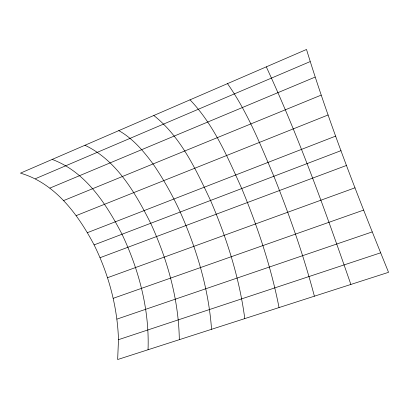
<?xml version="1.0" encoding="UTF-8"?>
<svg xmlns="http://www.w3.org/2000/svg" width="409" height="409" viewBox="0 0 409 409"><rect width="100%" height="100%" fill="white"/><g stroke="black" fill="none" stroke-linecap="round" stroke-linejoin="round"><path stroke-width="0.61" d="M118.487 339.69L117.654 359.531L388.55 272.317C358.805 198.973 329.695 125.185 306.51 49.469L20.45 173.145C55.097 183.181 78.007 214.377 94.106 244.894C108.656 274.367 117.424 306.781 118.487 339.69L380.534 252.844M35.435 178.697L310.068 61.631M49.954 188.068L315.042 77.127M63.635 200.574L321.137 95.139M76.202 215.615L328.095 114.98M87.434 232.655L335.697 136.09M94.106 244.894L341.034 150.645M100.067 257.696L346.53 165.43M107.587 277.691L354.992 187.818M113.278 298.294L363.575 210.114M116.969 319.107L372.149 231.934M52.178 159.423C85.609 171.836 106.299 203.953 122.025 234.239C139.07 270.144 149.525 309.802 148.038 349.751M84.949 145.256C116.683 160.328 135.461 193.145 150.711 223.288C167.48 259.771 178.677 299.342 179.321 339.674M118.804 130.619C132.951 138.564 143.513 151.115 153.058 163.958C163.498 179.157 172.516 195.282 180.211 212.031C196.698 249.127 208.61 288.667 211.555 329.301M153.81 115.486C181.013 137.061 196.013 169.766 210.543 200.451C226.765 238.202 239.383 277.777 244.781 318.601M190.016 99.832C213.968 124.811 227.711 157.409 241.755 188.539C257.706 226.98 271.034 266.673 279.04 307.573M227.491 83.635C247.465 111.984 260.4 144.52 273.877 176.279C289.567 215.461 303.616 255.359 314.388 296.193M266.295 66.856C298.994 137.511 325.359 210.947 350.871 284.444"/></g></svg>
